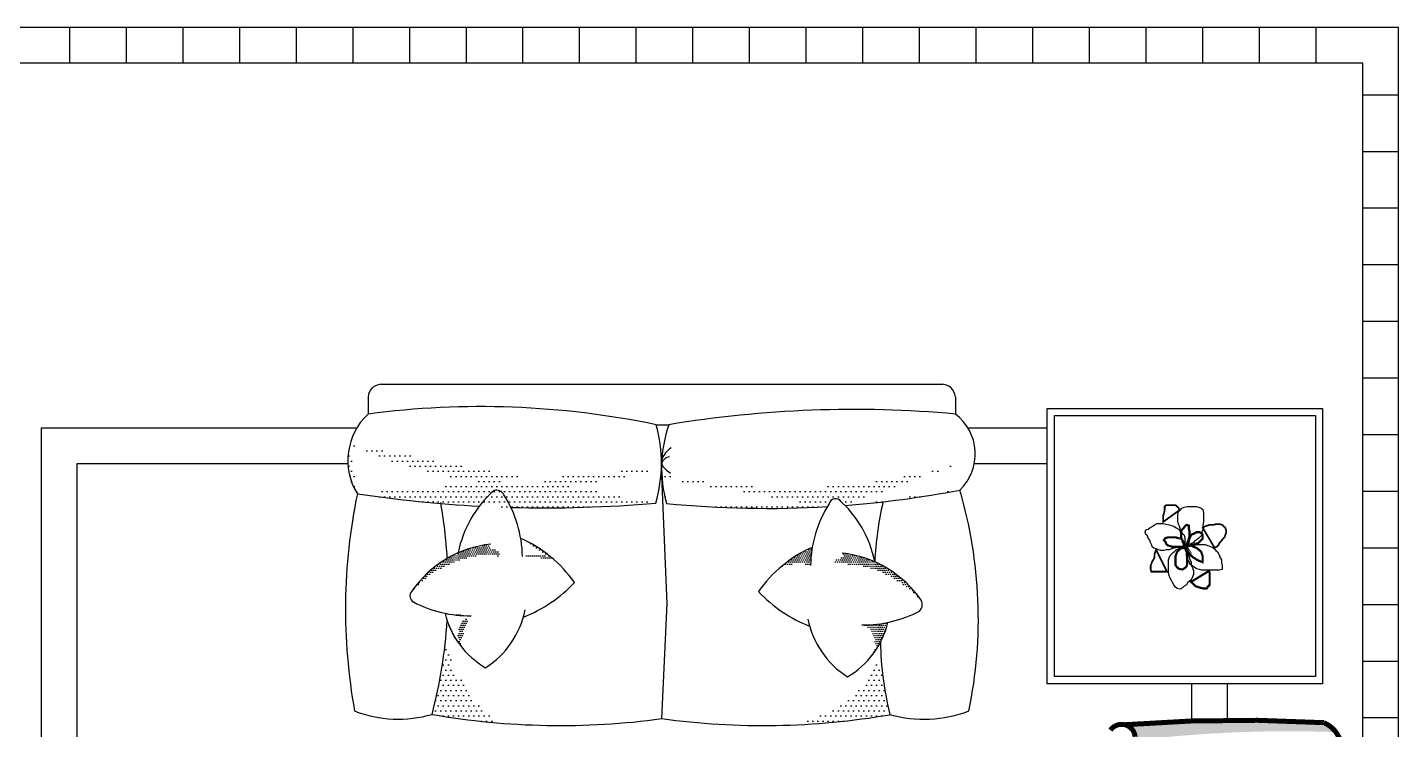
# Model space of a CAD drawing. Extents: x 3694 to 117786, y 20013 to 108631.
# Drawn here: x 80367 to 84210, y 32352 to 34321 of the extents above; entities that cross this region are included whole.
import ezdxf

# ---------------------------------------------------------------- set-up
doc = ezdxf.new("R2010")
doc.units = 0
doc.header["$LTSCALE"] = 1000
doc.header["$MEASUREMENT"] = 0
doc.layers.add('家具', color=253, linetype='Continuous')
doc.layers.add('铺地', color=251, linetype='Continuous')
pattern_1 = [(180, (155906.341, 13831.259), (-7.14375, 14.2875), [0, -14.2875])]
pattern_2 = [(180, (155906.341, 13831.259), (-2.8575, 5.715), [0, -5.715])]

msp = doc.modelspace()

# ---------------------------------------------------------------- hatches: boundary and pattern name
at = {"layer": '家具'}
h = msp.add_hatch(dxfattribs=at)
h.set_pattern_fill('DOTS', color=8, scale=254, angle=180, style=0)
h.set_pattern_definition(pattern_1)
edge = h.paths.add_edge_path()
edge.add_ellipse((81740.2, 33099.7), major_axis=(-0.6, 404.1), ratio=1, start_angle=253.7831, end_angle=268.0371, ccw=False)
edge.add_ellipse((81820.3, 36527.9), major_axis=(-0.2, 3553.9), ratio=1, start_angle=171.4473, end_angle=184.9699, ccw=False)
edge.add_ellipse((81442.9, 33106.9), major_axis=(0, 177.5), ratio=1, start_angle=75.0367, end_angle=121.7715, ccw=False)
edge.add_ellipse((81795.3, 34271.3), major_axis=(-0.1, 1235.1), ratio=1, start_angle=154.9, end_angle=196.3985)
h = msp.add_hatch(dxfattribs=at)
h.set_pattern_fill('DOTS', color=8, scale=254, angle=180, style=0)
h.set_pattern_definition(pattern_1)
edge = h.paths.add_edge_path()
edge.add_line((82145.8, 33056.8), (82145.3, 33069.8))
edge.add_ellipse((82503.4, 34695.9), major_axis=(0.1, 1665.1), ratio=1, start_angle=167.5822, end_angle=198.2003)
edge.add_ellipse((82884, 33125.3), major_axis=(-0.2, 139.8), ratio=1, start_angle=223.4231, end_angle=265.3278, ccw=False)
edge.add_ellipse((82440.8, 35827.6), major_axis=(2.8, 2855.1), ratio=1, start_angle=184.4362, end_angle=190.9477, ccw=False)
edge.add_ellipse((82436, 32762.6), major_axis=(-220.5, 220.5), ratio=1, start_angle=269.3929, end_angle=272.2562)
edge.add_ellipse((82632.3, 32980.6), major_axis=(0, 18.9), ratio=1, start_angle=-54.3614, end_angle=76.2974)
edge.add_ellipse((82897.8, 32805.9), major_axis=(-237.4, 237.4), ratio=1, start_angle=12.7428, end_angle=14.2816)
edge.add_ellipse((82440.8, 35827.6), major_axis=(0.1, 2855.1), ratio=1, start_angle=174.3246, end_angle=183.3825, ccw=False)
edge.add_ellipse((82514.8, 33086.6), major_axis=(-0.5, 370.2), ratio=1, start_angle=94.5435, end_angle=105.6157, ccw=False)
h = msp.add_hatch(dxfattribs=at)
h.set_pattern_fill('DOTS', color=8, scale=101.6, angle=180, style=0)
h.set_pattern_definition(pattern_2)
edge = h.paths.add_edge_path()
edge.add_spline(control_points=[(81692.9, 32842.3), (81690.1, 32848.2), (81684.8, 32859.3), (81663.4, 32857.9), (81665.3, 32868.4), (81666.1, 32872.6)], knot_values=[0, 0, 0, 0, 0.799096, 1.505125, 1.97631, 1.97631, 1.97631, 1.97631], degree=3, periodic=0)
edge.add_ellipse((81700.8, 32562.6), major_axis=(0, 311.9), ratio=1, start_angle=6.3817, end_angle=55.3052)
edge.add_ellipse((81674.2, 32534.3), major_axis=(0.1, 308.6), ratio=1, start_angle=356.566, end_angle=408.1778, ccw=False)
h = msp.add_hatch(dxfattribs=at)
h.set_pattern_fill('DOTS', color=8, scale=101.6, angle=180, style=0)
h.set_pattern_definition(pattern_2)
edge = h.paths.add_edge_path()
edge.add_ellipse((81419, 32831.3), major_axis=(0, 335.7), ratio=1, start_angle=271.0356, end_angle=279.8147, ccw=False)
edge.add_ellipse((81789.9, 32730), major_axis=(-0.1, 113), ratio=1, start_angle=332.9891, end_angle=378.1662, ccw=False)
edge.add_ellipse((81606.8, 32561.3), major_axis=(1.1, 357.1), ratio=1, start_angle=-40.8336, end_angle=-23.413)
h = msp.add_hatch(dxfattribs=at)
h.set_pattern_fill('DOTS', color=8, scale=101.6, angle=180, style=0)
h.set_pattern_definition(pattern_2)
edge = h.paths.add_edge_path()
edge.add_ellipse((82897.8, 32805.9), major_axis=(-0.3, 335.7), ratio=1, start_angle=80.1377, end_angle=88.9167)
edge.add_ellipse((82526.9, 32704.7), major_axis=(0.1, 113), ratio=1, start_angle=-18.1713, end_angle=27.0058)
edge.add_ellipse((82709.9, 32535.9), major_axis=(0.1, 357.1), ratio=1, start_angle=383.612, end_angle=401.0325, ccw=False)
h = msp.add_hatch(dxfattribs=at)
h.set_pattern_fill('DOTS', color=8, scale=101.6, angle=180, style=0)
h.set_pattern_definition(pattern_2)
edge = h.paths.add_edge_path()
edge.add_spline(control_points=[(82623.9, 32816.9), (82626.7, 32822.8), (82631.9, 32833.9), (82653.4, 32832.5), (82651.4, 32843), (82650.6, 32847.2)], knot_values=[0, 0, 0, 0, 0.799096, 1.505125, 1.97631, 1.97631, 1.97631, 1.97631], degree=3, periodic=0)
edge.add_ellipse((82616, 32537.2), major_axis=(-0.1, 311.9), ratio=1, start_angle=304.678, end_angle=353.6015, ccw=False)
edge.add_ellipse((82642.5, 32508.9), major_axis=(-0.1, 308.6), ratio=1, start_angle=-48.176, end_angle=3.4358)
h = msp.add_hatch(dxfattribs=at)
h.set_pattern_fill('DOTS', color=8, scale=101.6, angle=180, style=0)
h.set_pattern_definition(pattern_2)
edge = h.paths.add_edge_path()
edge.add_ellipse((81605.3, 33005.1), major_axis=(-0.6, 333.7), ratio=1, start_angle=168.2046, end_angle=179.9001, ccw=False)
edge.add_ellipse((81776.5, 32737.2), major_axis=(1.2, 246), ratio=1, start_angle=104.1321, end_angle=126.8851)
edge.add_ellipse((81637.6, 32616.2), major_axis=(0, 63.9), ratio=1, start_angle=30.2932, end_angle=113.6442, ccw=False)
h = msp.add_hatch(dxfattribs=at)
h.set_pattern_fill('DOTS', color=8, scale=101.6, angle=180, style=0)
h.set_pattern_definition(pattern_2)
edge = h.paths.add_edge_path()
edge.add_ellipse((82711.4, 32979.7), major_axis=(-0.7, 333.7), ratio=1, start_angle=179.8733, end_angle=191.5688)
edge.add_ellipse((82540.3, 32711.8), major_axis=(-0.9, 246), ratio=1, start_angle=233.176, end_angle=255.9291, ccw=False)
edge.add_ellipse((82679.2, 32590.8), major_axis=(0.1, 63.9), ratio=1, start_angle=246.3994, end_angle=329.7504)
h = msp.add_hatch(dxfattribs=at)
h.set_pattern_fill('DOTS', color=8, scale=254, angle=180, style=0)
h.set_pattern_definition(pattern_1)
edge = h.paths.add_edge_path()
edge.add_ellipse((81978.5, 32726.7), major_axis=(-0.1, 460.3), ratio=1, start_angle=106.8531, end_angle=140.5417)
edge.add_ellipse((81861.6, 34463.7), major_axis=(1.1, 2099.9), ratio=1, start_angle=170.1529, end_angle=175.2363, ccw=False)
edge.add_ellipse((80148.6, 32747.7), major_axis=(0.4, 1398), ratio=1, start_angle=255.406, end_angle=263.6712)
edge = h.paths.add_edge_path()
edge.add_ellipse((83688.4, 32617), major_axis=(-0.9, 930.8), ratio=1, start_angle=93.5701, end_angle=103.7847)
edge.add_ellipse((82428.6, 34463.7), major_axis=(-0.9, 2099.9), ratio=1, start_angle=181.6447, end_angle=189.7341, ccw=False)
edge.add_ellipse((82450.9, 32703.7), major_axis=(-0.1, 341.2), ratio=1, start_angle=186.5318, end_angle=244.7055)
h = msp.add_hatch(dxfattribs=at)
h.set_pattern_fill('DOTS', color=8, scale=335.28, angle=-90, style=0)
h.set_pattern_definition([(270, (111256.24, 11180.682), (20.955, -10.4775), [0, -20.955])])
edge = h.paths.add_edge_path()
edge.add_spline(control_points=[(84027.2, 30063.8), (84029, 30072.9), (84030.8, 30081.9), (84036.2, 30110.3), (84039.6, 30129.6), (84045.6, 30168), (84048, 30187.1), (84052.6, 30231.6), (84054.5, 30257.3), (84059.3, 30335), (84061.3, 30388.1), (84068.2, 30468.8), (84071.1, 30495.8), (84077.2, 30536.4), (84079.5, 30550), (84084.8, 30577.1), (84087.8, 30590.6), (84095.2, 30620.1), (84099.6, 30635.8), (84107.3, 30662), (84110.5, 30672.5), (84113.7, 30683)], knot_values=[0.007594, 0.007594, 0.007594, 0.007594, 1.009332, 1.009332, 3.166904, 3.166904, 5.324476, 5.324476, 8.146714, 8.146714, 13.786985, 13.786985, 16.607121, 16.607121, 18.017189, 18.017189, 19.427256, 19.427256, 21.1184, 21.1184, 22.28816, 22.28816, 22.28816, 22.28816], degree=3, periodic=0)
edge.add_ellipse((82197.1, 31244.8), major_axis=(1412.2, 1412.2), ratio=1, start_angle=-61.3374, end_angle=-48.5571)
edge.add_ellipse((82197.1, 30996.9), major_axis=(1412.2, -1412.2), ratio=1, start_angle=48.5571, end_angle=61.3374)
edge.add_spline(control_points=[(84113.7, 31558.7), (84110.5, 31569.2), (84107.3, 31579.7), (84099.6, 31605.9), (84095.2, 31621.6), (84087.8, 31651.1), (84084.8, 31664.6), (84079.5, 31691.7), (84077.2, 31705.3), (84071.1, 31745.9), (84068.2, 31772.9), (84063.1, 31832.4), (84061.3, 31864.6), (84059.5, 31896.5)], knot_values=[0.007594, 0.007594, 0.007594, 0.007594, 1.177354, 1.177354, 2.868498, 2.868498, 4.278566, 4.278566, 5.688634, 5.688634, 8.508769, 8.508769, 11.917873, 11.917873, 11.917873, 11.917873], degree=3, periodic=0)
edge.add_ellipse((84053.8, 31918.9), major_axis=(16.4, 16.4), ratio=1, start_angle=225.8035, end_angle=239.4175, ccw=False)
edge.add_ellipse((83918.2, 32282.9), major_axis=(290.1, 290.1), ratio=1, start_angle=234.5429, end_angle=244.3435, ccw=False)
edge.add_ellipse((84698.5, 31759.5), major_axis=(510.6, -510.6), ratio=1, start_angle=215.5302, end_angle=236.2784)
edge.add_ellipse((88465.5, 31287.7), major_axis=(3173, -3173), ratio=1, start_angle=220.7753, end_angle=231.642)
edge.add_ellipse((85006.5, 30385.3), major_axis=(756.1, 756.1), ratio=1, start_angle=113.993, end_angle=139.4778)
edge.add_ellipse((83926.8, 30275.8), major_axis=(20.8, -20.8), ratio=1, start_angle=29.3497, end_angle=107.314, ccw=False)
edge.add_ellipse((83668.5, 30519.2), major_axis=(269.5, -269.5), ratio=1, start_angle=326.0697, end_angle=363.7487, ccw=False)
edge.add_ellipse((83393.1, 30299.3), major_axis=(269.5, 269.5), ratio=1, start_angle=289.4364, end_angle=291.1525, ccw=False)
edge.add_ellipse((83677.8, 28632), major_axis=(1063.4, 1063.4), ratio=1, start_angle=35.3053, end_angle=42.7449, ccw=False)
edge.add_ellipse((83881.4, 29903.7), major_axis=(153.1, -153.1), ratio=1, start_angle=92.7042, end_angle=121.7648, ccw=False)
edge = h.paths.add_edge_path()
edge.add_ellipse((83967.4, 29947.4), major_axis=(59.6, 59.6), ratio=1, start_angle=248.1335, end_angle=277.7179)
edge.add_ellipse((83918.6, 29975.4), major_axis=(99.2, 99.2), ratio=1, start_angle=-79.3068, end_angle=-64.3192)
edge.add_ellipse((83793.8, 31486.2), major_axis=(1116, -1116), ratio=1, start_angle=303.3241, end_angle=324.378, ccw=False)
edge.add_spline(control_points=[(83474.4, 29940.6), (83474.2, 29938.4), (83473.4, 29928.8), (83472.8, 29918.8), (83471.9, 29909.4)], knot_values=[0, 0, 0, 0, 0.241803, 1.05283, 1.05283, 1.05283, 1.05283], degree=3, periodic=0)
edge.add_ellipse((83434, 29912.7), major_axis=(26.9, 26.9), ratio=1, start_angle=238.7768, end_angle=310.2728, ccw=False)
edge.add_ellipse((83764.2, 33919.2), major_axis=(2868.2, -2868.2), ratio=1, start_angle=310.4593, end_angle=318.3405)
edge = h.paths.add_edge_path()
edge.add_ellipse((83967.4, 32294.3), major_axis=(59.6, -59.6), ratio=1, start_angle=82.2821, end_angle=111.8665)
edge.add_ellipse((83764.2, 28322.5), major_axis=(2868.2, 2868.2), ratio=1, start_angle=41.6595, end_angle=49.5441)
edge.add_ellipse((83433.9, 32329), major_axis=(26.9, -26.9), ratio=1, start_angle=49.9835, end_angle=121.3236, ccw=False)
edge.add_spline(control_points=[(83471.8, 32332.3), (83472.1, 32328.6), (83472.4, 32325.2), (83472.6, 32321.9)], knot_values=[0, 0, 0, 0, 0.318986, 0.318986, 0.318986, 0.318986], degree=3, periodic=0)
edge.add_ellipse((83902.1, 28776), major_axis=(2525.6, -2525.6), ratio=1, start_angle=132.8754, end_angle=141.9062, ccw=False)
edge = h.paths.add_edge_path()
edge.add_ellipse((83753.6, 31858.4), major_axis=(221.2, -221.2), ratio=1, start_angle=219.856, end_angle=290.932)
edge.add_ellipse((83844.3, 31599), major_axis=(155.4, -155.4), ratio=1, start_angle=231.8282, end_angle=294.8811)
edge.add_ellipse((83220.8, 31223.9), major_axis=(405.3, 405.3), ratio=1, start_angle=285.5262, end_angle=332.1136, ccw=False)
edge.add_ellipse((83930.8, 30642.7), major_axis=(258.8, 258.8), ratio=1, start_angle=80.1983, end_angle=130.5063)
edge.add_ellipse((83656.4, 30409.3), major_axis=(196.1, -196.1), ratio=1, start_angle=154.0385, end_angle=216.6924)
edge.add_ellipse((83742.3, 29953), major_axis=(433.7, 433.7), ratio=1, start_angle=80.9811, end_angle=109.8782)
edge.add_ellipse((98874.5, 31069.7), major_axis=(11109.2, 11109.2), ratio=1, start_angle=138.12417, end_angle=138.71439)
edge.add_spline(control_points=[(83196.7, 30051.9), (83203.7, 30051.4), (83210.8, 30051.3), (83218.4, 30051.6)], knot_values=[2.29351, 2.29351, 2.29351, 2.29351, 2.979733, 2.979733, 2.979733, 2.979733], degree=3, periodic=0)
edge.add_spline(control_points=[(83218.4, 30051.6), (83222.6, 30051.8), (83233.9, 30052.5), (83249.9, 30054.6), (83246.2, 30068.3), (83250, 30072.1), (83252.8, 30073.7)], knot_values=[2.979733, 2.979733, 2.979733, 2.979733, 3.365456, 3.990522, 4.278466, 4.605763, 4.605763, 4.605763, 4.605763], degree=3, periodic=0)
edge.add_spline(control_points=[(83252.8, 30073.7), (83255.5, 30075.2), (83259.1, 30076.4), (83262.7, 30077.5)], knot_values=[4.605763, 4.605763, 4.605763, 4.605763, 4.934211, 4.934211, 4.934211, 4.934211], degree=3, periodic=0)
edge.add_ellipse((83677.8, 28632), major_axis=(1063.4, 1063.4), ratio=1, start_angle=52.7956, end_angle=61.0205, ccw=False)
edge.add_ellipse((83606.4, 30391.8), major_axis=(212.6, 212.6), ratio=1, start_angle=165.6336, end_angle=198.8131, ccw=False)
edge.add_ellipse((83606.5, 30073.2), major_axis=(217.2, -217.2), ratio=1, start_angle=151.0252, end_angle=192.4103, ccw=False)
edge.add_ellipse((83958.6, 30199.8), major_axis=(331.1, -331.1), ratio=1, start_angle=177.8464, end_angle=203.8963, ccw=False)
edge.add_ellipse((83391.5, 30184.5), major_axis=(308.6, 308.6), ratio=1, start_angle=2.0534, end_angle=10.2604, ccw=False)
edge.add_spline(control_points=[(83688.8, 30503.9), (83697.8, 30496.9), (83720.2, 30479.2), (83710.4, 30542.5), (83733.4, 30577.5), (83760.7, 30637.1), (83728.1, 30702.7), (83747.3, 30784.5), (83763.2, 30871.3), (83822.9, 30907.5), (83831.6, 30963), (83864.4, 30951.2), (83865.9, 30968.4), (83866.6, 30977.3)], knot_values=[28.726228, 28.726228, 28.726228, 28.726228, 29.65137, 31.045535, 32.970907, 34.80046, 37.537981, 40.132447, 43.737998, 46.299248, 47.538816, 48.20545, 48.984057, 48.984057, 48.984057, 48.984057], degree=3, periodic=0)
edge.add_ellipse((77579.7, 31139), major_axis=(4447, 4447), ratio=1, start_angle=-46.4737, end_angle=-42.84627)
edge.add_spline(control_points=[(83864.2, 31375.4), (83862.8, 31389.3), (83859.6, 31413.8), (83816.1, 31444.8), (83795.3, 31513.4), (83759.9, 31577), (83771.2, 31648.5), (83734.4, 31671.2), (83702, 31758), (83701.5, 31736.8)], knot_values=[0, 0, 0, 0, 1.426784, 2.507846, 5.446644, 8.794162, 10.36551, 12.195062, 14.476347, 14.476347, 14.476347, 14.476347], degree=3, periodic=0)
edge.add_ellipse((84094.6, 31991.2), major_axis=(331.1, -331.1), ratio=1, start_angle=233.19, end_angle=257.9077, ccw=False)
edge.add_ellipse((83779.7, 32193.2), major_axis=(217.2, -217.2), ratio=1, start_angle=244.676, end_angle=286.061, ccw=False)
edge.add_ellipse((83708.4, 31882.7), major_axis=(212.6, 212.6), ratio=1, start_angle=85.1447, end_angle=91.4527, ccw=False)
edge.add_ellipse((83674.2, 33494.6), major_axis=(983.8, 983.8), ratio=1, start_angle=208.088, end_angle=218.4118, ccw=False)
edge.add_spline(control_points=[(83269.5, 32163.5), (83264, 32165.3), (83258.5, 32167.1), (83255.9, 32170.5)], knot_values=[4.42753, 4.42753, 4.42753, 4.42753, 4.934211, 4.934211, 4.934211, 4.934211], degree=3, periodic=0)
edge.add_ellipse((83748.3, 32290.2), major_axis=(358.3, -358.3), ratio=1, start_angle=238.6648, end_angle=277.8164)

# ---------------------------------------------------------------- linework, layer by layer
for p, q in [((81357.5, 33320.4, 0), (82932.7, 33320.4, 0)), ((81322.1, 33285.3, 0), (81322.1, 33237, 0)), ((82968.1, 33285.3, 0), (82968.1, 33237, 0)), ((80407.1, 29043.7, 0), (80407.1, 33198, 0)), ((80407.1, 33198, 0), (81290.6, 33198, 0)), ((83003.4, 33198, 0), (83225.1, 33198, 0)), ((82159.9, 32706.3, 0), (82144.6, 33086.6, 0)), ((82145.1, 32383.1, 0), (82159.9, 32706.3, 0)), ((83729.8, 32480.8, 0), (83729.8, 32378.6, 0))]:
    msp.add_line(p, q, dxfattribs=at)
at = {"layer": '家具', "color": 8}
for p, q in [((80507.1, 29143.7, 0), (80507.1, 33098, 0)), ((80507.1, 33098, 0), (81265.6, 33098, 0)), ((83021.2, 33098, 0), (83225.1, 33098, 0)), ((83629.8, 32480.8, 0), (83629.8, 32376.5, 0))]:
    msp.add_line(p, q, dxfattribs=at)
at = {"layer": '家具', "elevation": 0, "flags": 128}
msp.add_lwpolyline([(83997.2, 32480.8), (83225.1, 32480.8), (83225.1, 33252.9), (83997.2, 33252.9)], close=True, dxfattribs=at)
at = {"layer": '家具', "color": 8, "elevation": 0, "flags": 128}
msp.add_lwpolyline([(83976.9, 32501.1), (83245.4, 32501.1), (83245.4, 33232.6), (83976.9, 33232.6), (83976.9, 32501.1)], dxfattribs=at)
at = {"layer": '家具', "color": 8}
for points, const_width in [([(83595.9, 32967.3), (83593.7, 32973.5), (83589.4, 32977.6), (83585, 32981.7), (83576.3, 32981.7), (83567.6, 32981.7), (83558.9, 32981.7), (83554.5, 32977.6), (83554.5, 32967.3), (83552.3, 32957.1), (83550.1, 32950.9), (83550.1, 32942.7), (83550.1, 32934.5)], 4.88), ([(83619.9, 32868.9), (83628.6, 32868.9), (83635.1, 32864.8), (83641.7, 32862.8), (83648.2, 32858.7), (83652.6, 32854.6), (83656.9, 32850.5), (83659.1, 32844.3), (83661.3, 32838.2), (83661.3, 32830), (83661.3, 32821.7), (83654.8, 32823.8), (83646, 32827.9), (83639.5, 32832), (83633, 32836.1), (83628.6, 32840.2), (83624.2, 32846.4), (83619.9, 32850.5), (83615.5, 32856.6), (83613.3, 32862.8), (83615.5, 32856.6), (83617.7, 32850.5), (83617.7, 32840.2), (83617.7, 32832), (83617.7, 32823.8), (83617.7, 32815.6), (83615.5, 32809.4), (83611.2, 32805.4), (83604.6, 32801.2), (83593.7, 32803.3), (83589.4, 32807.4), (83585, 32813.5), (83585, 32821.7), (83585, 32830), (83585, 32838.2), (83587.2, 32844.3), (83589.4, 32850.5), (83593.7, 32854.6), (83598.1, 32858.7), (83602.4, 32862.8), (83609, 32866.9), (83602.4, 32864.8), (83593.7, 32864.8), (83585, 32864.8), (83576.3, 32864.8), (83569.7, 32866.9), (83563.2, 32868.9), (83558.9, 32873), (83556.7, 32879.2), (83552.3, 32883.3), (83556.7, 32889.4), (83565.4, 32891.5), (83576.3, 32891.5), (83585, 32891.5), (83591.6, 32889.4), (83598.1, 32887.4), (83602.4, 32883.3), (83606.8, 32879.2), (83609, 32873), (83613.3, 32866.9), (83609, 32871), (83606.8, 32877.1), (83604.6, 32883.3), (83600.3, 32889.4), (83600.3, 32897.6), (83600.3, 32905.8), (83602.4, 32912), (83606.8, 32916.1), (83611.2, 32922.2), (83615.5, 32926.3), (83622.1, 32924.3), (83622.1, 32916.1), (83624.2, 32909.9), (83624.2, 32901.7), (83624.2, 32893.5), (83622.1, 32887.4), (83622.1, 32879.2), (83619.9, 32873), (83615.5, 32868.9), (83617.7, 32875.1), (83619.9, 32881.2), (83624.2, 32887.4), (83626.4, 32893.5), (83630.8, 32899.7), (83637.3, 32901.7), (83643.9, 32905.8), (83652.6, 32905.8), (83659.1, 32901.7), (83661.3, 32895.6), (83661.3, 32887.4), (83656.9, 32883.3), (83652.6, 32879.2), (83648.2, 32875.1), (83641.7, 32873), (83635.1, 32871), (83628.6, 32868.9), (83622.1, 32866.9)], 6.1), ([(83661.3, 32918.1), (83667.8, 32922.2), (83674.4, 32924.3), (83680.9, 32926.3), (83691.8, 32926.3), (83698.4, 32928.4), (83709.2, 32928.4), (83715.8, 32926.3), (83720.1, 32922.2), (83724.5, 32918.1), (83726.7, 32912), (83726.7, 32903.8), (83724.5, 32897.6), (83722.3, 32891.5), (83718, 32887.4), (83713.6, 32881.2), (83709.2, 32877.1), (83704.9, 32868.9), (83700.5, 32864.8), (83694, 32862.8)], 4.88), ([(83530.5, 32856.6), (83528.3, 32850.5), (83526.2, 32844.3), (83526.2, 32836.1), (83524, 32830), (83519.6, 32823.8), (83517.4, 32817.7), (83515.3, 32811.5), (83515.3, 32801.2), (83517.4, 32795.1), (83526.2, 32795.1), (83534.9, 32795.1), (83543.6, 32795.1), (83552.3, 32795.1), (83561, 32795.1)], 4.88), ([(83678.7, 32797.1), (83680.9, 32791), (83680.9, 32782.8), (83680.9, 32774.6), (83680.9, 32766.4), (83680.9, 32758.2), (83676.5, 32754.1), (83672.2, 32747.9), (83663.5, 32747.9), (83654.8, 32750), (83648.2, 32752), (83641.7, 32754.1), (83637.3, 32758.2), (83633, 32762.3), (83628.6, 32766.4)], 6.1)]:
    msp.add_lwpolyline(points, close=True, dxfattribs=dict(at, const_width=const_width))
for points in [[(83609, 32864.8), (83606.8, 32875.1), (83604.6, 32881.2), (83602.4, 32891.5), (83602.4, 32899.7), (83598.1, 32907.9), (83598.1, 32916.1), (83595.9, 32922.2), (83593.7, 32928.4), (83591.6, 32936.6), (83591.6, 32944.8), (83591.6, 32955), (83593.7, 32963.2), (83598.1, 32967.3), (83602.4, 32973.5), (83609, 32975.5), (83617.7, 32977.6), (83626.4, 32977.6), (83635.1, 32977.6), (83643.9, 32977.6), (83650.4, 32975.5), (83656.9, 32973.5), (83661.3, 32969.4), (83663.5, 32959.1), (83663.5, 32950.9), (83663.5, 32942.7), (83663.5, 32934.5), (83661.3, 32924.3), (83661.3, 32912), (83659.1, 32905.8), (83659.1, 32897.6), (83654.8, 32893.5), (83650.4, 32889.4), (83646, 32885.3), (83639.5, 32881.2), (83635.1, 32877.1), (83628.6, 32873), (83624.2, 32868.9), (83619.9, 32864.8)], [(83609, 32864.8), (83600.3, 32864.8), (83591.6, 32862.8), (83580.7, 32860.7), (83574.1, 32858.7), (83567.6, 32856.6), (83558.9, 32856.6), (83552.3, 32854.6), (83543.6, 32854.6), (83537.1, 32856.6), (83530.5, 32858.7), (83524, 32860.7), (83519.6, 32864.8), (83517.4, 32871), (83515.3, 32877.1), (83513.1, 32883.3), (83508.7, 32889.4), (83506.6, 32895.6), (83502.2, 32899.7), (83500, 32905.8), (83502.2, 32912), (83508.7, 32914), (83513.1, 32918.1), (83521.8, 32922.2), (83526.2, 32926.3), (83532.7, 32930.4), (83541.4, 32930.4), (83550.1, 32930.4), (83558.9, 32928.4), (83567.6, 32926.3), (83574.1, 32924.3), (83580.7, 32922.2), (83587.2, 32918.1), (83593.7, 32914), (83600.3, 32907.9), (83604.6, 32901.7), (83609, 32897.6), (83611.2, 32889.4), (83611.2, 32881.2), (83611.2, 32873), (83609, 32866.9)], [(83609, 32860.7), (83613.3, 32856.6), (83617.7, 32848.4), (83622.1, 32840.2), (83624.2, 32832), (83628.6, 32821.7), (83628.6, 32813.5), (83633, 32805.4), (83635.1, 32797.1), (83635.1, 32786.9), (83633, 32780.7), (83628.6, 32772.5), (83624.2, 32768.4), (83619.9, 32764.3), (83615.5, 32758.2), (83609, 32754.1), (83604.6, 32750), (83598.1, 32745.9), (83589.4, 32747.9), (83585, 32752), (83580.7, 32758.2), (83576.3, 32764.3), (83574.1, 32770.5), (83569.7, 32776.6), (83567.6, 32784.8), (83565.4, 32793), (83565.4, 32801.2), (83565.4, 32811.5), (83565.4, 32819.7), (83565.4, 32827.9), (83567.6, 32834.1), (83569.7, 32840.2), (83574.1, 32844.3), (83578.5, 32848.4), (83582.8, 32852.5), (83587.2, 32856.6), (83593.7, 32858.7), (83598.1, 32862.8), (83604.6, 32864.8)], [(83604.6, 32858.7), (83611.2, 32860.7), (83615.5, 32864.8), (83624.2, 32866.9), (83635.1, 32868.9), (83646, 32871), (83659.1, 32871), (83667.8, 32871), (83674.4, 32868.9), (83680.9, 32866.9), (83689.6, 32862.8), (83694, 32858.7), (83698.4, 32854.6), (83702.7, 32850.5), (83707.1, 32842.2), (83709.2, 32836.1), (83713.6, 32827.9), (83713.6, 32819.7), (83715.8, 32811.5), (83715.8, 32801.2), (83707.1, 32799.2), (83698.4, 32799.2), (83687.4, 32799.2), (83678.7, 32799.2), (83667.8, 32799.2), (83659.1, 32799.2), (83652.6, 32801.2), (83643.9, 32803.3), (83637.3, 32807.4), (83633, 32811.5), (83626.4, 32815.6), (83624.2, 32821.7), (83619.9, 32827.9), (83617.7, 32834.1), (83615.5, 32840.2), (83615.5, 32848.4), (83613.3, 32854.6), (83611.2, 32860.7)]]:
    msp.add_lwpolyline(points, close=True, dxfattribs=at)
at = {"layer": '家具', "const_width": 14, "elevation": 0}
for points in [[(83471.8, 32332.3, 0.700634), (83402.7, 32350.8)], [(84028.6, 32179.2, 0.328202), (84034.5, 32345.4, 0.129808), (84000.6, 32371.8, 0.034405), (83443, 32366)]]:
    msp.add_lwpolyline(points, format="xyb", dxfattribs=at)
at = {"layer": '家具'}
for centre, major_axis, start_param, end_param in [((81359.8, 33282.7, 0), (0, 37.7), -0.059439, 1.503211), ((82930.4, 33282.7, 0), (0, 37.7), -1.503131, 0.059518), ((81637, 30843.2, 0), (0, 2414.5), -0.205551, 0.13079), ((82684, 30084.1, 0), (0, 3165.7), -0.089851, 0.1648), ((81442.9, 33106.9, 0), (0, 177.5), 0.748333, 2.125117), ((81740.2, 33099.7, 0), (0, 404.1), 4.430918, 4.980731), ((82145.1, 44429.5, 0), (1, 11222.8), 3.140321, 3.143422), ((82514.8, 33086.6, 0), (0, 370.2), 1.239892, 1.844778), ((82884, 33125.3, 0), (0, 139.8), 3.901164, 5.638262), ((82204.7, 33088.4, 0), (0, 63.1), 0.553914, 1.223847), ((82167.8, 33093.3, 0), (16.5, 16.5), 0.809638, 2.19103), ((82200.6, 33126.2, 0), (-0.1, 63), 2.050244, 2.622206), ((82843.9, 32689.5, 0), (0, 1585.4), 1.364951, 1.751521), ((81820.3, 36527.9, 0), (-0.7, 3553.9), 2.992198, 3.089001), ((81880.7, 32788, 0), (0, 311.9), 0.719943, 1.377566), ((81681.6, 32999.3, 0), (17, 17), 5.981, 7.341733), ((81419, 32831.3, 0), (0, 335.7), -1.552776, -1.007836), ((82440.8, 35827.6, 0), (-0.2, 2855.1), 3.217991, 3.331638), ((81759.6, 32663.3, 0), (0, 1272.8), 4.507657, 4.999626), ((80148.6, 32747.7, 0), (-0.3, 1398), -1.510434, -1.397242), ((81820.3, 36527.9, 0), (0.1, 3553.9), 3.114005, 3.228416), ((82440.8, 35827.6, 0), (0, 2855.1), 3.042522, 3.200611), ((82897.8, 32805.9, 0), (0.1, 335.7), 1.008007, 1.552947), ((82632.3, 32980.6, 0), (0, 18.9), -0.948784, 1.331642), ((82436, 32762.6, 0), (0, 311.9), -1.377468, -0.719845), ((83709.5, 32776.4, 0), (0.1, 968.5), 1.349227, 1.523264), ((81700.8, 32562.6, 0), (0, 311.9), 0.111288, 0.965164), ((81606.8, 32561.3, 0), (0, 357.1), -0.9646, -0.411931), ((82709.9, 32535.9, 0), (0, 357.1), 0.41188, 0.964548), ((82616, 32537.2, 0), (0, 311.9), -0.965228, -0.111352), ((81619.4, 33025.3, 0), (0, 383.1), 3.510011, 3.964667), ((81459.4, 32727.2, 0), (0, 19.9), 0.858698, 2.615875), ((81605.3, 33005.1, 0), (0, 333.7), 2.655375, 3.157754), ((82697.4, 32999.9, 0), (0.1, 383.1), 2.318833, 2.773489), ((82850.5, 32703, 0), (0, 24.9), 3.884481, 5.208207), ((81776.5, 32737.2, 0), (0, 246), 1.8128, 2.60703), ((81515.8, 32737.3, 0), (0, 251.3), 3.710246, 4.514057), ((82711.4, 32979.7, 0), (0, 333.7), 3.125401, 3.627781), ((80148.6, 32747.7, 0), (-0.1, 1398), 4.457327, 4.648042), ((82801, 32711.9, 0), (0, 251.3), 1.769158, 2.572969), ((82540.3, 32711.8, 0), (0, 246), 3.676067, 4.470298), ((83688.4, 32617, 0), (-0.1, 930.8), 1.592173, 1.812239), ((81406.9, 32720.4, 0), (0, 338.8), 2.771426, 3.424134), ((82879.6, 32736.3, 0), (0, 355), 2.870484, 3.505136), ((81861.6, 34463.7, 0), (0, 2099.9), 2.969188, 3.277023), ((82428.6, 34463.7, 0), (0, 2099.9), 3.006159, 3.311935)]:
    msp.add_ellipse(centre, major_axis=major_axis, ratio=1, start_param=start_param, end_param=end_param, dxfattribs=at)
at = {"layer": '铺地'}
for p, q in [((80486.2, 34220.8), (80486.2, 34320.8)), ((80645, 34220.8), (80645, 34320.8)), ((80803.8, 34220.8), (80803.8, 34320.8)), ((80962.5, 34220.8), (80962.5, 34320.8)), ((81121.2, 34220.8), (81121.2, 34320.8)), ((81280, 34220.8), (81280, 34320.8)), ((81438.8, 34220.8), (81438.8, 34320.8)), ((81597.5, 34220.8), (81597.5, 34320.8)), ((81756.2, 34220.8), (81756.2, 34320.8)), ((81915, 34220.8), (81915, 34320.8)), ((82073.8, 34220.8), (82073.8, 34320.8)), ((82232.5, 34220.8), (82232.5, 34320.8)), ((82391.2, 34220.8), (82391.2, 34320.8)), ((82550, 34220.8), (82550, 34320.8)), ((82708.8, 34220.8), (82708.8, 34320.8)), ((82867.5, 34220.8), (82867.5, 34320.8)), ((83026.2, 34220.8), (83026.2, 34320.8)), ((83185, 34220.8), (83185, 34320.8)), ((83343.8, 34220.8), (83343.8, 34320.8)), ((83502.5, 34220.8), (83502.5, 34320.8)), ((83661.2, 34220.8), (83661.2, 34320.8)), ((83820, 34220.8), (83820, 34320.8)), ((83978.8, 34220.8), (83978.8, 34320.8)), ((84210.2, 34131.2), (84110.2, 34131.2)), ((84210.2, 33972.5), (84110.2, 33972.5)), ((84210.2, 33813.7), (84110.2, 33813.7)), ((84210.2, 33655), (84110.2, 33655)), ((84210.2, 33496.2), (84110.2, 33496.2)), ((84210.2, 33337.5), (84110.2, 33337.5)), ((84210.2, 33178.7), (84110.2, 33178.7)), ((84210.2, 33020), (84110.2, 33020)), ((84210.2, 32861.2), (84110.2, 32861.2)), ((84210.2, 32702.5), (84110.2, 32702.5)), ((84210.2, 32543.7), (84110.2, 32543.7)), ((84210.2, 32385), (84110.2, 32385))]:
    msp.add_line(p, q, dxfattribs=at)
for points in [[(84210.2, 34320.8), (79810.2, 34320.8), (79810.2, 28520.8), (84210.2, 28520.8)], [(84110.2, 34220.8), (79910.2, 34220.8), (79910.2, 28620.8), (84110.2, 28620.8)]]:
    msp.add_lwpolyline(points, close=True, dxfattribs=at)

doc.saveas('drawing.dxf')
